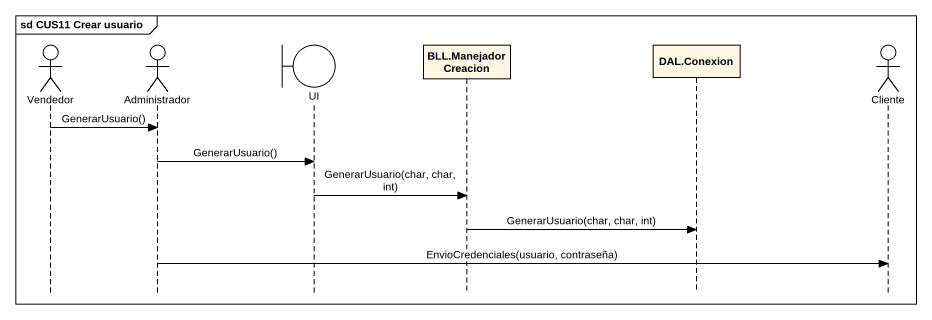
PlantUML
@startuml
mainframe sd CUS11 Crear usuario
hide footbox
actor Vendedor
actor Administrador
boundary UI
participant "BLL.ManejadorCreacion" as BLL_ManejadorCreacion
participant "DAL.Conexion" as DAL_Conexion
actor Cliente

Vendedor -> Administrador : GenerarUsuario()
Administrador -> UI : GenerarUsuario()
UI -> BLL_ManejadorCreacion : GenerarUsuario(char, char, int)
BLL_ManejadorCreacion -> DAL_Conexion : GenerarUsuario(char, char, int)
Administrador -> Cliente : EnvioCredenciales(usuario, contraseña)
@enduml
